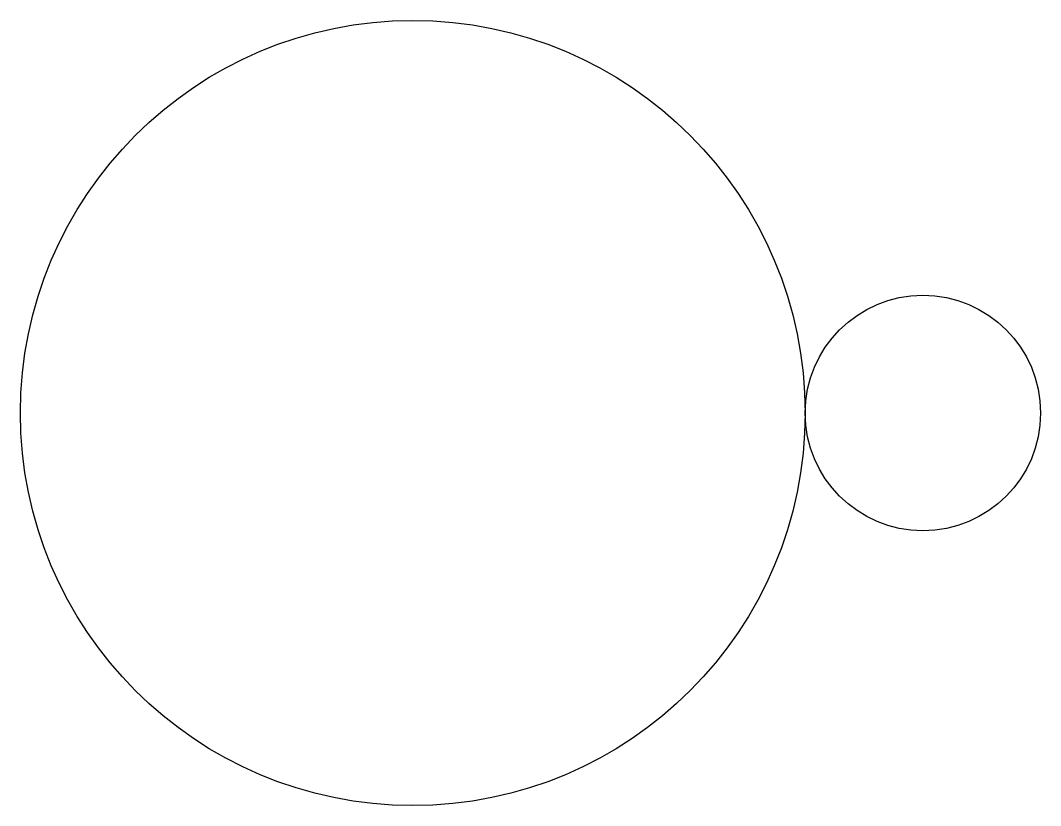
# Model space of a CAD drawing. Header units: inches. Extents: x -10 to 16, y -10 to 10.
import ezdxf

# ---------------------------------------------------------------- set-up
doc = ezdxf.new("R2010")
doc.units = ezdxf.units.IN
doc.layers.get('0').update_dxf_attribs({"linetype": 'CONTINUOUS'})

msp = doc.modelspace()

# ---------------------------------------------------------------- linework, layer by layer
for centre, radius in [((0, 0), 10), ((13, 0), 3)]:
    msp.add_circle(centre, radius)

doc.saveas('drawing.dxf')
